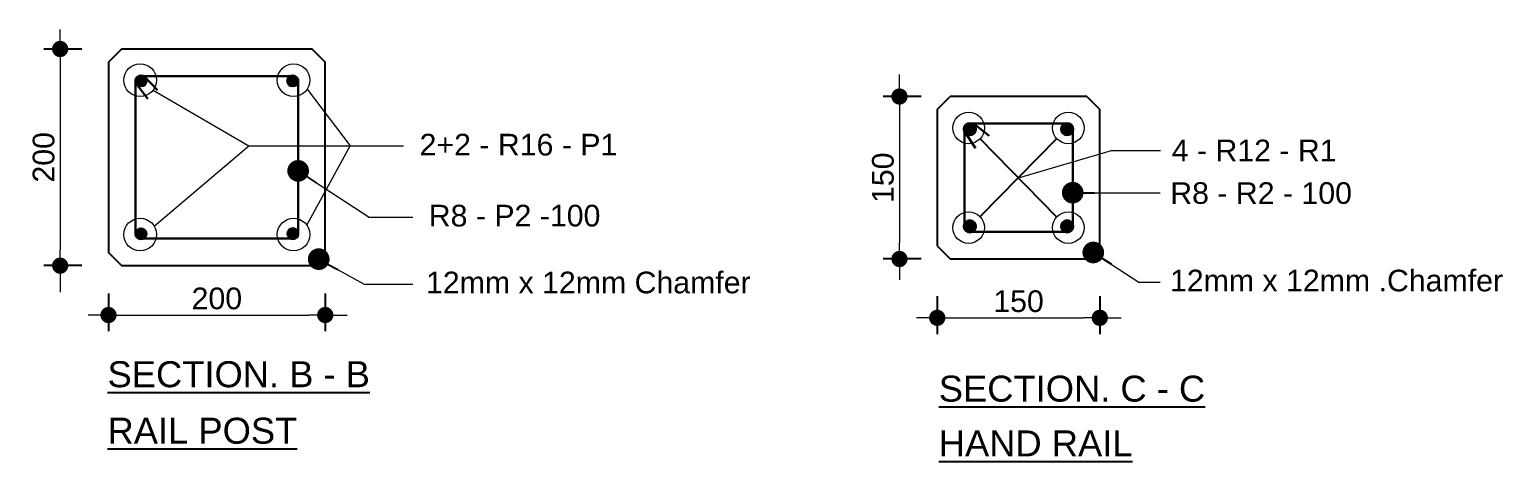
# Model space of a CAD drawing. Header units: millimetres. Extents: x 52966 to 62703, y 7652 to 27430.
# Drawn here: x 55271 to 56631, y 8503 to 8902 of the extents above; entities that cross this region are included whole.
import ezdxf

# ---------------------------------------------------------------- set-up
doc = ezdxf.new("R2010")
doc.units = ezdxf.units.MM
doc.header["$PDMODE"] = 3
for name, color, linetype, lineweight in [('Ber', 12, 'Continuous', 30), ('Deck Slab', 11, 'Continuous', 25), ('Dimision', 4, 'Continuous', 18), ('Text', 7, 'Continuous', 18)]:
    doc.layers.add(name, color=color, linetype=linetype, lineweight=lineweight)
doc.styles.get("Standard").update_dxf_attribs({"font": 'arial.ttf'})
doc.dimstyles.new('ISO-25', dxfattribs={"dimtxt": 75, "dimasz": 28, "dimexe": 75, "dimexo": 45.625, "dimgap": 20, "dimtad": 1, "dimtoh": 1, "dimdec": 0, "dimtxsty": 'Standard', "dimblk": 'DOT', "dimcen": 300, "dimclrd": 256, "dimclre": 256, "dimclrt": 256, "dimadec": 0, "dimazin": 0, "dimtfac": 1, "dimtdec": 0, "dimtix": 1, "dimtmove": 0, "dimatfit": 3, "dimldrblk": 'DOT', "dimfxl": 1, "dimlwd": -1, "dimarcsym": 0})

# ---------------------------------------------------------------- blocks, each defined once
blk = doc.blocks.new('_Dot')
at = {"color": 0, "linetype": 'ByBlock', "lineweight": -2}
blk.add_line((-0.5, 0), (-1, 0), dxfattribs=at)
at = {"color": 0, "linetype": 'ByBlock', "const_width": 0.5}
blk.add_lwpolyline([(-0.25, 0, 1), (0.25, 0, 1)], format="xyb", close=True, dxfattribs=at)
blk = doc.blocks.new('*D14')
at = {"layer": 'Defpoints', "color": 0, "linetype": 'Continuous', "transparency": 16777216}
for p in [(56108.83714207445, 8702.123535623727), (56258.83714207445, 8702.123535623727), (56258.83714207445, 8635.832375249254)]:
    blk.add_point(p, dxfattribs=at)
at = {"layer": 'Dimision', "linetype": 'Continuous', "lineweight": -2, "transparency": 16777216}
for p, q in [((56108.83714207445, 8655.832375249254), (56108.83714207445, 8620.832375249254)), ((56258.83714207445, 8655.832375249254), (56258.83714207445, 8620.832375249254))]:
    blk.add_line(p, q, dxfattribs=at)
at = {"layer": 'Dimision', "linetype": 'Continuous', "transparency": 16777216}
blk.add_line((56123.83714207445, 8635.832375249254), (56243.83714207445, 8635.832375249254), dxfattribs=at)
at = {"layer": 'Dimision', "linetype": 'Continuous', "transparency": 16777216, "xscale": 15, "yscale": 15, "zscale": 15, "rotation": 180}
blk.add_blockref('_Dot', (56108.83714207445, 8635.832375249254), dxfattribs=at)
at = {"layer": 'Dimision', "linetype": 'Continuous', "transparency": 16777216, "xscale": 15, "yscale": 15, "zscale": 15}
blk.add_blockref('_Dot', (56258.83714207445, 8635.832375249254), dxfattribs=at)
at = {"layer": 'Dimision', "linetype": 'Continuous', "transparency": 16777216, "insert": (56183.83714207445, 8651.043835003687), "char_height": 20, "attachment_point": 5}
blk.add_mtext('150', dxfattribs=at)
blk = doc.blocks.new('*D15')
at = {"layer": 'Defpoints', "color": 0, "linetype": 'Continuous', "transparency": 16777216}
for p in [(56120.83714207448, 8840.12353562373), (56073.97840765661, 8690.12353562373), (56120.83714207448, 8690.12353562373)]:
    blk.add_point(p, dxfattribs=at)
at = {"layer": 'Dimision', "linetype": 'Continuous', "lineweight": -2, "transparency": 16777216}
for p, q in [((56093.97840765661, 8840.12353562373), (56058.97840765661, 8840.12353562373)), ((56093.97840765661, 8690.12353562373), (56058.97840765661, 8690.12353562373))]:
    blk.add_line(p, q, dxfattribs=at)
at = {"layer": 'Dimision', "linetype": 'Continuous', "transparency": 16777216}
blk.add_line((56073.97840765661, 8825.12353562373), (56073.97840765661, 8705.12353562373), dxfattribs=at)
at = {"layer": 'Dimision', "linetype": 'Continuous', "transparency": 16777216, "xscale": 15, "yscale": 15, "zscale": 15}
for p, rotation in [((56073.97840765661, 8840.12353562373), 90), ((56073.97840765661, 8690.12353562373), 270)]:
    blk.add_blockref('_Dot', p, dxfattribs=dict(at, rotation=rotation))
at = {"layer": 'Dimision', "linetype": 'Continuous', "transparency": 16777216, "insert": (56058.76694790216, 8765.123535623712), "char_height": 20, "attachment_point": 5, "rotation": 90}
blk.add_mtext('150', dxfattribs=at)
blk = doc.blocks.new('*D4')
at = {"layer": 'Defpoints', "color": 0, "linetype": 'Continuous', "transparency": 16777216}
for p in [(55356.52766733745, 8883.975253802691), (55299.42035276355, 8683.975253802691), (55356.52766733745, 8683.975253802691)]:
    blk.add_point(p, dxfattribs=at)
at = {"layer": 'Dimision', "linetype": 'Continuous', "lineweight": -2, "transparency": 16777216}
for p, q in [((55319.42035276355, 8883.975253802691), (55284.42035276355, 8883.975253802691)), ((55319.42035276355, 8683.975253802691), (55284.42035276355, 8683.975253802691))]:
    blk.add_line(p, q, dxfattribs=at)
at = {"layer": 'Dimision', "linetype": 'Continuous', "transparency": 16777216}
blk.add_line((55299.42035276355, 8868.975253802691), (55299.42035276355, 8698.975253802691), dxfattribs=at)
at = {"layer": 'Dimision', "linetype": 'Continuous', "transparency": 16777216, "xscale": 15, "yscale": 15, "zscale": 15}
for p, rotation in [((55299.42035276355, 8883.975253802691), 90), ((55299.42035276355, 8683.975253802691), 270)]:
    blk.add_blockref('_Dot', p, dxfattribs=dict(at, rotation=rotation))
at = {"layer": 'Dimision', "linetype": 'Continuous', "transparency": 16777216, "insert": (55284.2088930091, 8783.975253802673), "char_height": 20, "attachment_point": 5, "rotation": 90}
blk.add_mtext('200', dxfattribs=at)
blk = doc.blocks.new('*D5')
at = {"layer": 'Defpoints', "color": 0, "linetype": 'Continuous', "transparency": 16777216}
for p in [(55344.02766733742, 8695.975253802688), (55544.02766733742, 8695.975253802688), (55544.02766733742, 8638.39132974491)]:
    blk.add_point(p, dxfattribs=at)
at = {"layer": 'Dimision', "linetype": 'Continuous', "lineweight": -2, "transparency": 16777216}
for p, q in [((55344.02766733742, 8658.39132974491), (55344.02766733742, 8623.39132974491)), ((55544.02766733742, 8658.39132974491), (55544.02766733742, 8623.39132974491))]:
    blk.add_line(p, q, dxfattribs=at)
at = {"layer": 'Dimision', "linetype": 'Continuous', "transparency": 16777216}
blk.add_line((55359.02766733742, 8638.39132974491), (55529.02766733742, 8638.39132974491), dxfattribs=at)
at = {"layer": 'Dimision', "linetype": 'Continuous', "transparency": 16777216, "xscale": 15, "yscale": 15, "zscale": 15, "rotation": 180}
blk.add_blockref('_Dot', (55344.02766733742, 8638.39132974491), dxfattribs=at)
at = {"layer": 'Dimision', "linetype": 'Continuous', "transparency": 16777216, "xscale": 15, "yscale": 15, "zscale": 15}
blk.add_blockref('_Dot', (55544.02766733742, 8638.39132974491), dxfattribs=at)
at = {"layer": 'Dimision', "linetype": 'Continuous', "transparency": 16777216, "insert": (55444.02766733742, 8653.602789499344), "char_height": 20, "attachment_point": 5}
blk.add_mtext('200', dxfattribs=at)

msp = doc.modelspace()

# ---------------------------------------------------------------- hatches: boundary and pattern name
at = {"layer": 'Ber', "linetype": 'Continuous'}
for points in [[(55379.03147225418, 8854.592139618293, 1), (55369.03147225418, 8854.592139618293, 1)], [(55519.02386242067, 8854.592139618293, 1), (55509.02386242067, 8854.592139618293, 1)], [(56133.36851292432, 8809.992164773856, 1), (56144.56851292432, 8809.992164773856, 1)], [(56223.10577122453, 8809.992164773856, 1), (56234.30577122453, 8809.992164773856, 1)], [(55379.03147225421, 8713.358367987015, 1), (55369.03147225421, 8713.358367987015, 1)], [(55519.16575989322, 8713.497045401695, 1), (55509.16575989322, 8713.497045401695, 1)], [(56133.36851292435, 8720.254906473627, 1), (56144.56851292435, 8720.254906473627, 1)], [(56223.10577122455, 8720.254906473627, 1), (56234.30577122456, 8720.254906473627, 1)]]:
    msp.add_hatch(color=256, dxfattribs=at).paths.add_polyline_path(points)

# ---------------------------------------------------------------- linework, layer by layer
for p, q in [((55369.02605794175, 8852.791277879227), (55380.39505687304, 8837.976944843434)), ((55376.64859292179, 8859.359515867258), (55389.37814945221, 8845.941771314549)), ((56142.29094421415, 8815.123535623756), (56156.62818893475, 8803.783480102013)), ((56133.83714207445, 8807.749614172186), (56144.16114406272, 8792.3696002473))]:
    msp.add_line(p, q, dxfattribs=at)
for points in [[(55373.02766733742, 8708.975253802688), (55515.02766733743, 8708.975253802688, 0.4142135623730997), (55519.02766733743, 8712.975253802688), (55519.02766733742, 8854.975253802688, 0.4142135623730996), (55515.02766733742, 8858.975253802688), (55373.02766733743, 8858.975253802688, 0.4142135623730798), (55369.02766733743, 8854.975253802688), (55369.02766733742, 8712.975253802688, 0.4142135623730997)], [(56233.83714207445, 8719.123535623727), (56233.83714207445, 8811.123535623756, 0.4142135623730832), (56229.83714207445, 8815.123535623756), (56137.83714207445, 8815.123535623756, 0.4142135623731071), (56133.83714207445, 8811.123535623756), (56133.83714207445, 8719.123535623727, 0.4142135623730868), (56137.83714207445, 8715.123535623727), (56229.83714207445, 8715.123535623727, 0.414213562373095)]]:
    msp.add_lwpolyline(points, format="xyb", close=True, dxfattribs=at)
for centre, radius in [((55374.03147225418, 8854.592139618293), 5), ((55514.02386242067, 8854.592139618293), 5), ((56138.96851292433, 8809.992164773856), 5.6), ((56228.70577122454, 8809.992164773856), 5.6), ((55374.03147225421, 8713.358367987015), 5), ((55514.16575989322, 8713.497045401695), 5), ((56138.96851292434, 8720.254906473627), 5.6), ((56228.70577122455, 8720.254906473627), 5.6)]:
    msp.add_circle(centre, radius, dxfattribs=at)
at = {"layer": 'Deck Slab', "linetype": 'Continuous'}
for p, q in [((56108.83714207445, 8828.123535623756), (56120.83714207445, 8840.123535623756)), ((56246.83714207445, 8840.123535623756), (56120.83714207445, 8840.123535623727)), ((56246.83714207445, 8840.123535623756), (56258.83714207445, 8828.123535623756)), ((56108.83714207445, 8828.123535623756), (56108.83714207444, 8702.123535623727)), ((56258.83714207445, 8702.123535623727), (56258.83714207445, 8828.123535623756)), ((56148.28305430608, 8729.241271410927), (56219.04229119326, 8801.378954859892)), ((56219.063310732, 8728.891351040438), (56148.47867241853, 8801.211750126344)), ((56108.83714207445, 8702.123535623727), (56120.83714207445, 8690.123535623727)), ((56246.83714207445, 8690.123535623727), (56258.83714207445, 8702.123535623727)), ((56120.83714207445, 8690.123535623727), (56246.83714207445, 8690.123535623727))]:
    msp.add_line(p, q, dxfattribs=at)
msp.add_lwpolyline([(55356.02766733742, 8683.975253802688), (55532.02766733742, 8683.975253802688), (55544.02766733742, 8695.975253802688), (55544.02766733742, 8871.975253802688), (55532.02766733742, 8883.975253802688), (55356.02766733743, 8883.975253802688), (55344.02766733743, 8871.975253802688), (55344.02766733742, 8695.975253802688)], close=True, dxfattribs=at)
at = {"layer": 'Dimision', "linetype": 'Continuous', "ltscale": 0.1}
for p, q in [((55299.42035276353, 8883.975253802688), (55299.42035276353, 8902.0412243354)), ((56073.97840765647, 8690.123535623727), (56073.97840765647, 8670.775211037002)), ((56108.83714207445, 8635.832375249254), (56089.63138668456, 8635.832375249254))]:
    msp.add_line(p, q, dxfattribs=at)
at = {"layer": 'Dimision', "linetype": 'Continuous'}
for p, q in [((56073.97840765647, 8840.123535623727), (56073.97840765647, 8860.522701334627)), ((55299.42035276353, 8683.975253802688), (55299.42035276353, 8659.423578029462)), ((55344.02766733742, 8638.39132974491), (55325.24494763959, 8638.39132974491)), ((55544.02766733742, 8638.39132974491), (55564.36965267242, 8638.39132974491)), ((56258.83714207445, 8635.832375249254), (56278.53211160515, 8635.832375249254))]:
    msp.add_line(p, q, dxfattribs=at)
for points in [[(55385.25111485926, 8846.134508834459), (55473.54770903372, 8794.526841989566), (55616.31043494638, 8794.526841989566)], [(55527.34861985732, 8846.942039027095), (55566.95167344814, 8794.526841989566), (55607.50393563614, 8794.526841989566)], [(55386.24019419077, 8720.339722027156), (55473.54770903372, 8794.526841989566), (55616.31043494638, 8794.526841989566)], [(55527.11471464941, 8721.352276584697), (55566.95167344814, 8794.526841989566), (55607.50393563614, 8794.526841989566)]]:
    msp.add_lwpolyline(points, dxfattribs=at)
at = {"layer": 'Dimision', "linetype": 'Continuous', "ltscale": 0.1}
msp.add_lwpolyline([(56183.77438770054, 8765.048070943314), (56269.73022473037, 8790.35814316793), (56314.73166709801, 8790.35814316793)], dxfattribs=at)
for centre, radius in [((55373.2650258459, 8855.234447880146), 15.04909367607615), ((55514.79030882895, 8855.234447880146), 15.04909367607615), ((56137.83714207447, 8811.123535623756), 14.54254653801399), ((56229.83714207444, 8811.123535623756), 14.54254653801399), ((55373.2650258459, 8712.71605972523), 15.04909367607615), ((55514.79030882895, 8712.71605972523), 15.04909367607615), ((56137.83714207447, 8719.123535623727), 14.54254653801399), ((56229.83714207444, 8719.123535623727), 14.54254653801399)]:
    msp.add_circle(centre, radius, dxfattribs=at)

# ---------------------------------------------------------------- texts
at = {"layer": 'Deck Slab', "linetype": 'Continuous', "char_height": 24, "attachment_point": 1}
for s, insert in [('{\\LSECTION. B - B}', (55343.14465649915, 8595.748969730119)), ('{\\LSECTION. C - C}', (56110.22759786001, 8582.43435188482)), ('{\\LRAIL POST}', (55343.14465649915, 8543.600501298777)), ('{\\LHAND RAIL}', (56110.22759786001, 8531.928048698663))]:
    msp.add_mtext(s, dxfattribs=dict(at, insert=insert))
at = {"layer": 'Text', "linetype": 'Continuous', "char_height": 20, "width": 564.1111111111111, "attachment_point": 1}
for s, insert in [('2+2 - R16 - P1', (55631.14758663659, 8805.691429967665)), ('4 - R12 - R1', (56325.20680056323, 8800.361578933207)), ('R8 - R2 - 100', (56323.84977237851, 8761.013019731214)), ('R8 - P2 -100', (55639.59262350679, 8740.161413148802)), ('12mm x 12mm Chamfer', (55637.03387479705, 8678.444682673282)), ('12mm x 12mm .Chamfer', (56323.59637194438, 8680.231788230518))]:
    msp.add_mtext(s, dxfattribs=dict(at, insert=insert))

# ---------------------------------------------------------------- dimensions: what is measured, and where the dimension line sits
at = {"layer": 'Dimision', "linetype": 'Continuous'}
for base, p1, p2, picture, middle in [((55299.42035276355, 8683.975253802691), (55356.52766733742, 8883.975253802688), (55356.52766733742, 8683.975253802688), '*D4', (55284.2088930091, 8783.975253802673)), ((56073.97840765661, 8690.12353562373), (56120.83714207445, 8840.123535623727), (56120.83714207445, 8690.123535623727), '*D15', (56058.76694790216, 8765.123535623712))]:
    dim = msp.add_linear_dim(base=base, p1=p1, p2=p2, angle=90, dimstyle='ISO-25', override={"dimtxt": 20, "dimasz": 15, "dimexe": 15, "dimexo": 10, "dimgap": 5, "dimfxl": 20, "dimfxlon": 1}, dxfattribs=at)
    dim.commit()
    dim.dimension.update_dxf_attribs({"geometry": picture, "text_midpoint": middle})
for base, p1, p2, picture, middle in [((56258.83714207445, 8635.832375249254), (56108.83714207445, 8702.123535623727), (56258.83714207445, 8702.123535623727), '*D14', (56183.83714207445, 8651.043835003687)), ((55544.02766733742, 8638.39132974491), (55344.02766733742, 8695.975253802688), (55544.02766733742, 8695.975253802688), '*D5', (55444.02766733742, 8653.602789499344))]:
    dim = msp.add_linear_dim(base=base, p1=p1, p2=p2, dimstyle='ISO-25', override={"dimtxt": 20, "dimasz": 15, "dimexe": 15, "dimexo": 10, "dimgap": 5, "dimfxl": 20, "dimfxlon": 1}, dxfattribs=at)
    dim.commit()
    dim.dimension.update_dxf_attribs({"geometry": picture, "text_midpoint": middle})

# ---------------------------------------------------------------- leaders
for points in [[(55519.02766733742, 8771.475253802688), (55584.55791432402, 8728.851910252997), (55624.75547181658, 8728.851910252997)], [(56233.83714207445, 8751.336741582698), (56314.57608052301, 8751.336741582698)], [(55538.02766733742, 8689.975253802688), (55579.88493577088, 8666.910470625175), (55624.75547181658, 8666.910470625175)], [(56252.83714207445, 8696.123535623727), (56294.97114085603, 8668.690080327138), (56314.57608052301, 8668.690080327138)]]:
    msp.add_leader(points, dimstyle='ISO-25', override={"dimasz": 20, "dimtad": 0}, dxfattribs=at)

doc.saveas('drawing.dxf')
